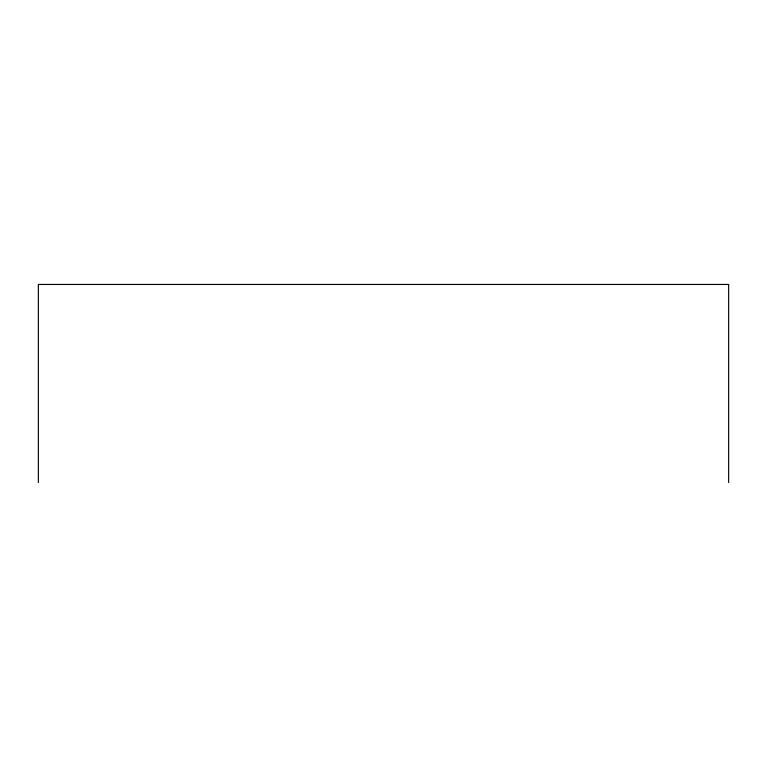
<?xml version="1.0" encoding="UTF-8"?>
<svg xmlns="http://www.w3.org/2000/svg" width="767" height="767" viewBox="0 0 767 767"><rect width="100%" height="100%" fill="white"/><g stroke="black" fill="none" stroke-linecap="round" stroke-linejoin="round"><path stroke-width="1.15" d="M728.65 482.548L728.65 284.452L38.35 284.452L38.35 482.548"/></g></svg>
